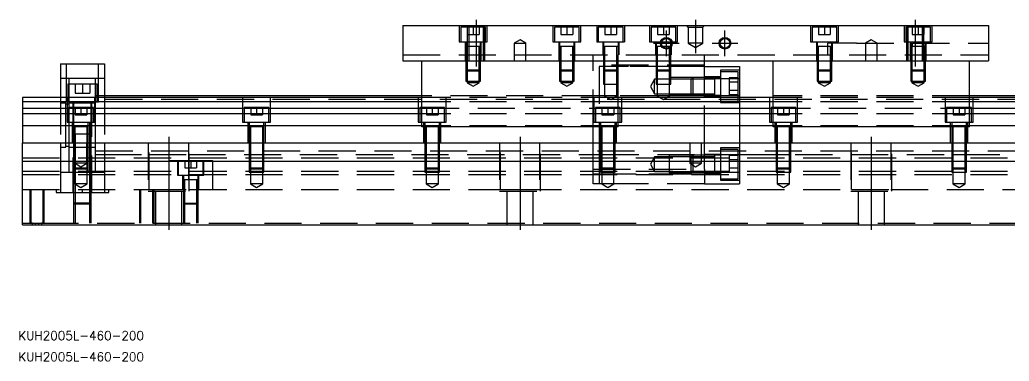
# Model space of a CAD drawing. Extents: x -20 to 692, y -272 to 102.
# Drawn here: x -0.9 to 337.1, y -271.5 to -154.9 of the extents above; entities that cross this region are included whole.
import ezdxf

# ---------------------------------------------------------------- set-up
doc = ezdxf.new("R2010")
doc.units = 0
doc.linetypes.add('CENTER', pattern=[50.8, 31.75, -6.35, 6.35, -6.35])
doc.linetypes.add('DASHED', pattern=[19.05, 12.7, -6.35])
doc.layers.get('0').update_dxf_attribs({"linetype": 'CONTINUOUS'})
doc.layers.add('CENTER', color=1, linetype='CENTER')
doc.styles.get("Standard").update_dxf_attribs({"font": 'txt.shx', "height": 3, "bigfont": 'bigfont.shx'})

# ---------------------------------------------------------------- blocks, each defined once
blk = doc.blocks.new('*U2')
at = {"color": 7, "linetype": 'CONTINUOUS'}
blk.add_text('KUH2005L-460-200', height=3, dxfattribs=at).set_placement((-1.4, -271.51))
blk = doc.blocks.new('*U3')
at = {"color": 7, "linetype": 'CONTINUOUS'}
blk.add_text('KUH2005L-460-200', height=3, dxfattribs=at).set_placement((-1.4, -264.28))

msp = doc.modelspace()

# ---------------------------------------------------------------- linework, layer by layer
at = {"color": 7, "linetype": 'CONTINUOUS'}
for p, q in [((130, -156.93), (130, -168.93)), ((130, -156.93), (330, -156.93)), ((330, -156.93), (330, -168.93)), ((218.770162, -164.03), (218.32967, -164.03)), ((221.500006, -164.03), (221.229838, -164.03)), ((130, -168.93), (330, -168.93)), ((136.5, -191.43), (136.5, -168.93)), ((203.5, -191.43), (203.5, -168.93)), ((233, -181.43), (233, -168.93)), ((256.5, -191.43), (256.5, -168.93)), ((323.5, -191.43), (323.5, -168.93)), ((13, -169.93), (28, -169.93)), ((13, -169.93), (13, -181.43)), ((28, -169.93), (28, -181.43)), ((233, -170.93), (245, -170.93)), ((245, -170.93), (245, -181.43)), ((0, -181.43), (0, -182.969608)), ((136.5, -181.43), (0, -181.43)), ((136.5, -180.93), (28, -180.93)), ((256.5, -181.43), (203.5, -181.43)), ((403, -180.93), (323.5, -180.93)), ((460, -181.43), (323.5, -181.43)), ((136.5, -182.969608), (0, -182.969608)), ((0, -182.969608), (0, -185.090392)), ((0, -185.090392), (136.5, -185.090392)), ((0, -185.090392), (0, -187.000532)), ((256.5, -182.969608), (203.5, -182.969608)), ((203.5, -185.090392), (256.5, -185.090392)), ((460, -182.969608), (323.5, -182.969608)), ((323.5, -185.090392), (460, -185.090392)), ((136.5, -187.000532), (0, -187.000532)), ((0, -187.000532), (0, -191.111934)), ((256.5, -187.000532), (203.5, -187.000532)), ((460, -187.000532), (323.5, -187.000532)), ((0, -191.111934), (0, -196.93)), ((136.5, -191.111934), (0, -191.111934)), ((203.5, -191.43), (136.5, -191.43)), ((256.5, -191.111934), (203.5, -191.111934)), ((323.5, -191.43), (256.5, -191.43)), ((460, -191.111934), (323.5, -191.111934)), ((17.9, -193.93), (17.499994, -193.93)), ((22.5, -193.93), (22.1, -193.93)), ((23.500006, -193.93), (22.5, -193.93)), ((0, -196.93), (460, -196.93)), ((0, -203.23), (0, -196.93)), ((244.5, -199.68), (245, -199.68)), ((0, -203.23), (460, -203.23)), ((0, -206.63), (0, -203.23)), ((236.5, -204.019994), (236.5, -203.23)), ((0, -224.93), (0, -206.63)), ((236.5, -207.180006), (236.5, -206.63)), ((0, -224.93), (460, -224.93))]:
    msp.add_line(p, q, dxfattribs=at)
at = {"color": 3, "linetype": 'DASHED'}
for p, q in [((149.25, -156.93), (149.25, -162.43)), ((158.25, -157.43), (149.75, -157.43)), ((149.75, -157.43), (149.75, -162.43)), ((152, -157.43), (152, -159.93)), ((152.000006, -156.93), (152.000006, -168.93)), ((152.5, -156.93), (152.5, -168.93)), ((154, -157.43), (154, -159.93)), ((156, -157.43), (156, -159.93)), ((157.5, -168.93), (157.5, -156.93)), ((157.999994, -168.93), (157.999994, -156.93)), ((158.25, -162.43), (158.25, -157.43)), ((158.75, -162.43), (158.75, -156.93)), ((181.25, -156.93), (181.25, -162.43)), ((190.25, -157.43), (181.75, -157.43)), ((181.75, -157.43), (181.75, -162.43)), ((184, -157.43), (184, -159.93)), ((186, -157.43), (186, -159.93)), ((188, -157.43), (188, -159.93)), ((190.25, -162.43), (190.25, -157.43)), ((190.75, -162.43), (190.75, -156.93)), ((196.25, -156.93), (196.25, -162.43)), ((205.25, -157.43), (196.75, -157.43)), ((196.75, -157.43), (196.75, -162.43)), ((199, -157.43), (199, -159.93)), ((201, -157.43), (201, -159.93)), ((203, -157.43), (203, -159.93)), ((205.25, -162.43), (205.25, -157.43)), ((205.75, -156.93), (205.75, -162.43)), ((214.25, -156.93), (214.25, -162.43)), ((223.25, -157.43), (214.75, -157.43)), ((214.75, -157.43), (214.75, -162.43)), ((217, -157.43), (217, -159.93)), ((219, -157.43), (219, -159.93)), ((221, -157.43), (221, -159.93)), ((223.25, -162.43), (223.25, -157.43)), ((223.75, -162.43), (223.75, -156.93)), ((227.5, -157.43), (227, -156.93)), ((227.5, -157.43), (227.5, -162.93)), ((227.5, -157.43), (232.5, -157.43)), ((232.5, -157.43), (233, -156.93)), ((232.5, -162.93), (232.5, -157.43)), ((269.25, -156.93), (269.25, -162.43)), ((278.25, -157.43), (269.75, -157.43)), ((269.75, -157.43), (269.75, -162.43)), ((272, -157.43), (272, -159.93)), ((274, -157.43), (274, -159.93)), ((276, -157.43), (276, -159.93)), ((278.25, -162.43), (278.25, -157.43)), ((278.75, -162.43), (278.75, -156.93)), ((301.25, -156.93), (301.25, -162.43)), ((310.25, -157.43), (301.75, -157.43)), ((301.75, -157.43), (301.75, -162.43)), ((302.000006, -156.93), (302.000006, -168.93)), ((302.5, -156.93), (302.5, -168.93)), ((304, -157.43), (304, -159.93)), ((306, -157.43), (306, -159.93)), ((307.5, -168.93), (307.5, -156.93)), ((307.999994, -168.93), (307.999994, -156.93)), ((308, -157.43), (308, -159.93)), ((310.25, -162.43), (310.25, -157.43)), ((310.75, -162.43), (310.75, -156.93)), ((152, -159.93), (154, -159.93)), ((154, -159.93), (156, -159.93)), ((170, -161.7753), (168, -162.93)), ((172, -162.93), (170, -161.7753)), ((184, -159.93), (186, -159.93)), ((186, -159.93), (188, -159.93)), ((199, -159.93), (201, -159.93)), ((201, -159.93), (203, -159.93)), ((217, -159.93), (219, -159.93)), ((219, -159.93), (221, -159.93)), ((272, -159.93), (274, -159.93)), ((274, -159.93), (276, -159.93)), ((290, -161.7753), (288, -162.93)), ((292, -162.93), (290, -161.7753)), ((304, -159.93), (306, -159.93)), ((306, -159.93), (308, -159.93)), ((149.25, -162.43), (158.75, -162.43)), ((151.25, -162.43), (151.25, -168.93)), ((151.5, -162.43), (151.5, -164.03)), ((151.5, -164.025), (151.5, -164.03)), ((151.5, -164.03), (151.757448, -164.03)), ((151.757468, -164.03), (151.5, -164.03)), ((151.5, -164.03), (151.5, -164.035)), ((151.5, -164.03), (151.5, -168.92998)), ((156.242552, -164.03), (151.757468, -164.03)), ((151.9, -164.03), (151.9, -168.92998)), ((156.1, -168.92998), (156.1, -164.03)), ((156.5, -164.03), (156.242552, -164.03)), ((156.242602, -164.03), (156.5, -164.03)), ((156.5, -164.03), (156.5, -162.43)), ((156.5, -164.03), (156.5, -164.025)), ((156.5, -164.035), (156.5, -164.03)), ((156.5, -168.92998), (156.5, -164.03)), ((156.75, -168.93), (156.75, -162.43)), ((168, -162.93), (170, -162.93)), ((168, -162.93), (168, -168.93)), ((170, -162.93), (172, -162.93)), ((172, -168.93), (172, -162.93)), ((181.25, -162.43), (190.75, -162.43)), ((183.25, -162.43), (183.25, -168.93)), ((183.5, -162.43), (183.5, -164.03)), ((183.5, -164.025), (183.5, -164.03)), ((183.5, -164.03), (183.757448, -164.03)), ((183.757468, -164.03), (183.5, -164.03)), ((183.5, -164.03), (183.5, -164.035)), ((183.5, -164.03), (183.5, -168.92998)), ((188.242552, -164.03), (183.757468, -164.03)), ((183.9, -164.03), (183.9, -168.92998)), ((188.1, -168.92998), (188.1, -164.03)), ((188.5, -164.03), (188.242552, -164.03)), ((188.242602, -164.03), (188.5, -164.03)), ((188.5, -164.03), (188.5, -162.43)), ((188.5, -164.03), (188.5, -164.025)), ((188.5, -164.035), (188.5, -164.03)), ((188.5, -168.92998), (188.5, -164.03)), ((188.75, -168.93), (188.75, -162.43)), ((196.25, -162.43), (205.75, -162.43)), ((198.25, -162.43), (198.25, -166.93)), ((198.5, -162.43), (198.5, -164.03)), ((198.5, -164.025), (198.5, -164.03)), ((198.5, -164.03), (198.757448, -164.03)), ((198.757468, -164.03), (198.5, -164.03)), ((198.5, -164.03), (198.5, -166.92998)), ((198.5, -164.03), (198.5, -164.035)), ((203.5, -164.03), (198.757468, -164.03)), ((198.9, -164.03), (198.9, -166.92998)), ((202.5, -164.025), (202.5, -164.03)), ((202.5, -164.03), (202.5, -164.035)), ((203.1, -172.43), (203.1, -164.03)), ((203.5, -162.43), (203.5, -166.93)), ((203.75, -162.43), (203.75, -166.93)), ((214.25, -162.43), (223.75, -162.43)), ((216.25, -162.43), (216.25, -166.93)), ((216.5, -162.43), (216.5, -164.03)), ((216.5, -164.025), (216.5, -164.03)), ((216.5, -164.03), (216.757448, -164.03)), ((216.757468, -164.03), (216.5, -164.03)), ((216.5, -164.03), (216.5, -164.035)), ((216.5, -164.03), (216.5, -166.92998)), ((218.329928, -164.03), (216.757468, -164.03)), ((216.9, -164.03), (216.9, -166.92998)), ((218.770318, -164.03), (218.329928, -164.03)), ((221.230084, -164.03), (218.770318, -164.03)), ((221.1, -164.159838), (221.1, -164.03)), ((221.1, -164.60033), (221.1, -164.159838)), ((221.1, -166.92998), (221.1, -164.60033)), ((221.5, -164.03), (221.230084, -164.03)), ((221.242602, -164.03), (221.5, -164.03)), ((221.5, -163.617386), (221.5, -162.43)), ((221.5, -164.03), (221.5, -163.617386)), ((221.5, -164.03), (221.5, -164.025)), ((221.5, -164.035), (221.5, -164.03)), ((221.5, -164.252876), (221.5, -164.03)), ((221.5, -166.92998), (221.5, -164.252876)), ((221.75, -166.93), (221.75, -162.43)), ((232.5, -162.93), (227.5, -162.93)), ((227.5, -162.93), (230, -164.373376)), ((230, -164.373376), (232.5, -162.93)), ((269.25, -162.43), (278.75, -162.43)), ((271.25, -162.43), (271.25, -168.93)), ((271.5, -162.43), (271.5, -164.03)), ((271.5, -164.025), (271.5, -164.03)), ((271.757468, -164.03), (271.5, -164.03)), ((271.5, -164.03), (271.5, -164.035)), ((271.5, -164.03), (271.5, -168.92998)), ((276.242552, -164.03), (271.757468, -164.03)), ((271.9, -164.03), (271.9, -168.92998)), ((275, -162.93), (275, -166.93)), ((285, -162.93), (275, -162.93)), ((276.1, -168.92998), (276.1, -164.03)), ((276.5, -164.03), (276.242552, -164.03)), ((276.5, -164.03), (276.5, -162.43)), ((276.5, -164.03), (276.5, -164.025)), ((276.5, -164.035), (276.5, -164.03)), ((276.5, -168.92998), (276.5, -164.03)), ((276.75, -168.93), (276.75, -162.43)), ((285, -162.93), (330, -162.93)), ((288, -162.93), (290, -162.93)), ((288, -162.93), (288, -168.93)), ((290, -162.93), (292, -162.93)), ((292, -168.93), (292, -162.93)), ((301.25, -162.43), (310.75, -162.43)), ((303.25, -162.43), (303.25, -168.93)), ((303.5, -162.43), (303.5, -164.03)), ((303.5, -164.025), (303.5, -164.03)), ((303.757468, -164.03), (303.5, -164.03)), ((303.5, -164.03), (303.5, -168.92998)), ((303.5, -164.03), (303.5, -164.035)), ((308.242552, -164.03), (303.757468, -164.03)), ((303.9, -164.03), (303.9, -168.92998)), ((304, -166.93), (304, -162.93)), ((304, -162.93), (304, -164.03)), ((308.1, -168.92998), (308.1, -164.03)), ((308.5, -164.03), (308.242552, -164.03)), ((308.5, -164.03), (308.5, -162.43)), ((308.5, -164.03), (308.5, -164.025)), ((308.5, -168.92998), (308.5, -164.03)), ((308.5, -164.035), (308.5, -164.03)), ((308.75, -168.93), (308.75, -162.43)), ((130, -166.93), (330, -166.93)), ((151.5, -168.93), (151.5, -172.03)), ((151.500006, -168.93), (151.500006, -172.030006)), ((151.9, -168.93), (151.9, -172.43)), ((156.1, -172.43), (156.1, -168.93)), ((156.499994, -172.030006), (156.499994, -168.93)), ((156.5, -172.03), (156.5, -168.93)), ((183.5, -168.93), (183.5, -172.03)), ((183.500006, -168.93), (183.500006, -172.030006)), ((183.9, -168.93), (183.9, -172.43)), ((188.1, -172.43), (188.1, -168.93)), ((188.499994, -172.030006), (188.499994, -168.93)), ((188.5, -172.03), (188.5, -168.93)), ((195, -168.93), (195, -166.93)), ((195, -191.43), (195, -168.93)), ((198.5, -166.93), (198.5, -168.93)), ((198.5, -168.93), (198.5, -172.03)), ((198.500006, -166.93), (198.500006, -168.93)), ((198.500006, -168.93), (198.500006, -172.030006)), ((198.9, -166.93), (198.9, -168.93)), ((198.9, -168.93), (198.9, -172.43)), ((203.499994, -168.93), (203.499994, -166.93)), ((203.499994, -172.030006), (203.499994, -168.93)), ((203.5, -168.93), (203.5, -166.93)), ((203.5, -172.03), (203.5, -168.93)), ((216.5, -166.93), (216.5, -168.93)), ((216.5, -168.93), (216.5, -172.03)), ((216.500006, -166.93), (216.500006, -168.93)), ((216.500006, -168.93), (216.500006, -172.030006)), ((216.9, -166.93), (221.1, -166.93)), ((216.9, -166.93), (216.9, -168.93)), ((216.9, -168.93), (216.9, -172.43)), ((221.1, -168.93), (221.1, -166.93)), ((221.1, -172.43), (221.1, -168.93)), ((221.499994, -168.93), (221.499994, -166.93)), ((221.499994, -172.030006), (221.499994, -168.93)), ((221.5, -168.93), (221.5, -166.93)), ((221.5, -172.03), (221.5, -168.93)), ((233, -168.93), (233, -166.93)), ((271.5, -168.93), (271.5, -172.03)), ((271.500006, -168.93), (271.500006, -172.030006)), ((271.9, -168.93), (271.9, -172.43)), ((276.1, -172.43), (276.1, -168.93)), ((276.499994, -172.030006), (276.499994, -168.93)), ((276.5, -172.03), (276.5, -168.93)), ((303.5, -168.93), (303.5, -172.03)), ((303.500006, -168.93), (303.500006, -172.030006)), ((303.9, -168.93), (303.9, -172.43)), ((308.1, -172.43), (308.1, -168.93)), ((308.499994, -172.030006), (308.499994, -168.93)), ((308.5, -172.03), (308.5, -168.93)), ((15, -169.93), (15, -182.93)), ((26, -182.93), (26, -169.93)), ((151.5, -172.03), (156.5, -172.03)), ((151.5, -172.03), (151.9, -172.43)), ((151.500006, -172.03002), (151.500006, -175.93)), ((156.1, -172.43), (156.5, -172.03)), ((156.499994, -175.93), (156.499994, -172.03002)), ((183.5, -172.03), (188.5, -172.03)), ((183.5, -172.03), (183.9, -172.43)), ((183.500006, -172.03002), (183.500006, -175.93)), ((188.1, -172.43), (188.5, -172.03)), ((188.499994, -175.93), (188.499994, -172.03002)), ((233, -170.43), (195, -170.43)), ((197, -170.93), (197, -196.93)), ((198.5, -170.93), (197, -170.93)), ((198.9, -170.93), (198.5, -170.93)), ((198.5, -172.03), (203.499994, -172.03)), ((198.5, -172.03), (198.9, -172.43)), ((198.500006, -172.03002), (198.500006, -176.93)), ((202.5, -170.93), (198.9, -170.93)), ((202.9, -170.93), (202.5, -170.93)), ((203.1, -170.93), (202.9, -170.93)), ((203.5, -170.93), (203.1, -170.93)), ((203.1, -172.43), (203.5, -172.03)), ((203.499994, -172.43), (203.499994, -172.03002)), ((207.1, -170.93), (203.5, -170.93)), ((216.5, -170.93), (207.5, -170.93)), ((216.9, -170.93), (216.5, -170.93)), ((216.5, -172.03), (221.5, -172.03)), ((216.5, -172.03), (216.9, -172.43)), ((216.500006, -172.03002), (216.500006, -176.93)), ((221.1, -170.93), (216.9, -170.93)), ((221.5, -170.93), (221.1, -170.93)), ((221.1, -172.43), (221.5, -172.03)), ((221.499994, -176.93), (221.499994, -172.03002)), ((222.5, -170.93), (221.5, -170.93)), ((233, -170.93), (222.5, -170.93)), ((238.5, -172.18), (238.5, -183.18)), ((245, -172.18), (238.5, -172.18)), ((271.5, -172.03), (276.5, -172.03)), ((271.5, -172.03), (271.9, -172.43)), ((271.500006, -172.03002), (271.500006, -175.93)), ((276.1, -172.43), (276.5, -172.03)), ((276.499994, -175.93), (276.499994, -172.03002)), ((303.5, -172.03), (308.5, -172.03)), ((303.5, -172.03), (303.9, -172.43)), ((303.500006, -172.03002), (303.500006, -175.93)), ((308.1, -172.43), (308.5, -172.03)), ((308.499994, -175.93), (308.499994, -172.03002)), ((16, -174.93), (13, -174.93)), ((16, -176.93), (16, -174.93)), ((25, -174.93), (16, -174.93)), ((25, -176.93), (25, -174.93)), ((28, -174.93), (25, -174.93)), ((156.1, -172.43), (151.9, -172.43)), ((151.9, -172.43002), (151.9, -175.93)), ((156.1, -175.93), (156.1, -172.43002)), ((188.1, -172.43), (183.9, -172.43)), ((183.9, -172.43002), (183.9, -175.93)), ((188.1, -175.93), (188.1, -172.43002)), ((202.500006, -172.43), (198.9, -172.43)), ((198.9, -172.43002), (198.9, -176.93)), ((203.1, -172.43), (202.500006, -172.43)), ((203.1, -176.93), (203.1, -172.43002)), ((203.499994, -175.93), (203.499994, -172.43)), ((216, -175.18), (214.556624, -177.68)), ((216, -180.18), (216, -175.18)), ((221, -175.18), (216, -175.18)), ((221.1, -172.43), (216.9, -172.43)), ((216.9, -172.43002), (216.9, -176.93)), ((221, -174.680006), (221, -176.798124)), ((221.499994, -174.680006), (221, -174.680006)), ((228.49998, -175.18), (221, -175.18)), ((221.1, -176.93), (221.1, -172.43002)), ((222.5, -174.680006), (221.499994, -174.680006)), ((228.99998, -174.680006), (222.5, -174.680006)), ((229, -174.68), (228.5, -175.18)), ((228.5, -180.18), (228.5, -175.18)), ((233, -175.18), (228.5, -175.18)), ((233, -174.680006), (228.999994, -174.680006)), ((229, -174.68), (229, -180.68)), ((233, -174.68), (229, -174.68)), ((238.5, -174.38), (233, -174.38)), ((233, -174.93), (237.5, -174.93)), ((236.5, -174.68), (233.00002, -174.68)), ((236.5, -175.18), (233.00002, -175.18)), ((236.5, -174.68), (236.495, -174.68)), ((236.5, -175.029602), (236.5, -174.68)), ((236.505, -174.68), (236.5, -174.68)), ((237.5, -174.68), (236.5, -174.68)), ((236.5, -177.51997), (236.5, -175.029602)), ((238.5, -174.68), (237.5, -174.68)), ((237.5, -174.93), (245, -174.93)), ((244.5, -172.68), (238.5, -172.68)), ((241.5, -174.793248), (241.5, -176.236624)), ((244.5, -174.793248), (241.5, -174.793248)), ((244.5, -182.68), (244.5, -172.68)), ((276.1, -172.43), (271.9, -172.43)), ((271.9, -172.43002), (271.9, -175.93)), ((276.1, -175.93), (276.1, -172.43002)), ((308.1, -172.43), (303.9, -172.43)), ((303.9, -172.43002), (303.9, -175.93)), ((308.1, -175.93), (308.1, -172.43002)), ((25.5, -176.93), (15.5, -176.93)), ((15.5, -176.93), (15.5, -181.43)), ((16, -181.43), (16, -176.93)), ((18, -176.93), (18, -179.93)), ((20.5, -176.93), (20.5, -179.93)), ((23, -176.93), (23, -179.93)), ((25, -181.43), (25, -176.93)), ((25.5, -181.43), (25.5, -176.93)), ((151.500006, -175.93), (156.499994, -175.93)), ((151.9, -175.93), (151.9, -176.43)), ((156.1, -176.43), (151.9, -176.43)), ((151.9, -176.43), (154, -177.642436)), ((154, -177.642436), (156.1, -176.43)), ((156.1, -176.43), (156.1, -175.93)), ((183.500006, -175.93), (188.499994, -175.93)), ((183.9, -175.93), (183.9, -176.43)), ((188.1, -176.43), (183.9, -176.43)), ((183.9, -176.43), (186, -177.642436)), ((186, -177.642436), (188.1, -176.43)), ((188.1, -176.43), (188.1, -175.93)), ((198.500006, -176.93), (203.499994, -176.93)), ((198.9, -176.93), (198.9, -180.93)), ((203.1, -180.93), (203.1, -176.93)), ((203.499994, -176.93), (203.499994, -175.93)), ((214.556624, -177.68), (216, -180.18)), ((216.500006, -176.93), (221.499994, -176.93)), ((216.9, -176.93), (216.9, -180.93)), ((221, -176.798124), (221, -176.933818)), ((221, -176.933818), (221, -180.679994)), ((221.1, -180.93), (221.1, -176.93)), ((236.5, -177.88006), (236.5, -177.51997)), ((236.5, -180.33035), (236.5, -177.88006)), ((244.5, -176.236624), (241.5, -176.236624)), ((241.5, -176.236624), (241.5, -179.123376)), ((241.5, -179.123376), (241.5, -180.566752)), ((244.5, -179.123376), (241.5, -179.123376)), ((271.500006, -175.93), (276.499994, -175.93)), ((271.9, -175.93), (271.9, -176.43)), ((276.1, -176.43), (271.9, -176.43)), ((271.9, -176.43), (274, -177.642436)), ((274, -177.642436), (276.1, -176.43)), ((276.1, -176.43), (276.1, -175.93)), ((303.500006, -175.93), (308.499994, -175.93)), ((303.9, -175.93), (303.9, -176.43)), ((308.1, -176.43), (303.9, -176.43)), ((303.9, -176.43), (306, -177.642436)), ((306, -177.642436), (308.1, -176.43)), ((308.1, -176.43), (308.1, -175.93)), ((13, -181.43), (13, -196.93)), ((15.25, -181.43), (15.25, -189.93)), ((15.5, -181.43), (15.5, -182.93)), ((16, -182.969608), (16, -181.43)), ((18, -179.93), (20.5, -179.93)), ((20.5, -179.93), (23, -179.93)), ((24.75, -189.93), (24.75, -181.43)), ((25.5, -180.93), (25, -180.93)), ((25, -182.969608), (25, -181.43)), ((403, -182.18), (25, -182.18)), ((28, -180.93), (25.5, -180.93)), ((25.5, -182.93), (25.5, -181.43)), ((28, -181.43), (28, -196.93)), ((75.25, -181.43), (75.25, -189.93)), ((84.75, -189.93), (84.75, -181.43)), ((135.25, -181.43), (135.25, -189.93)), ((197, -180.93), (136.5, -180.93)), ((203.5, -181.43), (136.5, -181.43)), ((144.75, -189.93), (144.75, -181.43)), ((195.25, -181.43), (195.25, -189.93)), ((198.9, -180.93), (197, -180.93)), ((203.1, -180.93), (198.9, -180.93)), ((198.9, -180.93), (201, -182.142436)), ((201, -182.142436), (203.1, -180.93)), ((216.9, -180.93), (203.1, -180.93)), ((204.75, -189.93), (204.75, -181.43)), ((216, -180.18), (221, -180.18)), ((221.1, -180.93), (216.9, -180.93)), ((216.9, -180.93), (219, -182.142436)), ((219, -182.142436), (221.1, -180.93)), ((221, -180.18), (228.49998, -180.18)), ((221, -180.679994), (228.99998, -180.679994)), ((233, -180.93), (221.1, -180.93)), ((228.5, -180.18), (233, -180.18)), ((228.5, -180.18), (229, -180.68)), ((229, -180.679994), (233, -180.679994)), ((229, -180.68), (233, -180.68)), ((237.5, -180.93), (233, -180.93)), ((233, -180.98), (238.5, -180.98)), ((233, -196.93), (233, -181.43)), ((233.00002, -180.18), (236.5, -180.18)), ((233.00002, -180.68), (236.5, -180.68)), ((236.495, -180.68), (236.5, -180.68)), ((236.5, -180.68), (236.5, -180.33035)), ((236.5, -180.68), (236.505, -180.68)), ((236.5, -180.68), (237.5, -180.68)), ((237.5, -180.68), (238.5, -180.68)), ((238.5, -180.93), (237.5, -180.93)), ((245, -180.93), (238.5, -180.93)), ((244.5, -180.566752), (241.5, -180.566752)), ((245, -181.43), (245, -191.43)), ((255.25, -181.43), (255.25, -189.93)), ((323.5, -180.93), (256.5, -180.93)), ((323.5, -181.43), (256.5, -181.43)), ((264.75, -189.93), (264.75, -181.43)), ((315.25, -181.43), (315.25, -189.93)), ((324.75, -189.93), (324.75, -181.43)), ((14.85, -183.43), (13, -183.43)), ((14.85, -190.93), (14.85, -183.43)), ((16, -183.78), (14.85, -183.78)), ((15, -182.93), (26, -182.93)), ((24.25, -184.93), (15.75, -184.93)), ((15.75, -184.93), (15.75, -189.93)), ((16, -184.93), (16, -182.969608)), ((17.5, -183.43), (16, -183.43)), ((16, -189.93), (16, -184.93)), ((17.25, -182.93), (17.25, -213.93)), ((17.5, -182.93), (17.5, -184.93)), ((23.5, -183.43), (17.5, -183.43)), ((17.5, -184.93), (17.5, -189.93)), ((18, -184.93), (18, -187.43)), ((20, -184.93), (20, -187.43)), ((22, -184.93), (22, -187.43)), ((23.5, -184.93), (23.5, -182.93)), ((25, -183.43), (23.5, -183.43)), ((23.5, -189.93), (23.5, -184.93)), ((23.75, -213.93), (23.75, -182.93)), ((24.25, -189.93), (24.25, -184.93)), ((25, -190.93), (25, -182.969608)), ((84.25, -184.93), (75.75, -184.93)), ((75.75, -184.93), (75.75, -189.93)), ((78, -184.93), (78, -187.43)), ((80, -184.93), (80, -187.43)), ((82, -184.93), (82, -187.43)), ((84.25, -189.93), (84.25, -184.93)), ((144.25, -184.93), (135.75, -184.93)), ((135.75, -184.93), (135.75, -189.93)), ((203.5, -182.969608), (136.5, -182.969608)), ((136.5, -185.090392), (203.5, -185.090392)), ((138, -184.93), (138, -187.43)), ((140, -184.93), (140, -187.43)), ((142, -184.93), (142, -187.43)), ((144.25, -189.93), (144.25, -184.93)), ((204.25, -184.93), (195.75, -184.93)), ((195.75, -184.93), (195.75, -189.93)), ((198, -184.93), (198, -187.43)), ((200, -184.93), (200, -187.43)), ((202, -184.93), (202, -187.43)), ((204.25, -189.93), (204.25, -184.93)), ((238.5, -182.68), (244.5, -182.68)), ((238.5, -183.18), (245, -183.18)), ((264.25, -184.93), (255.75, -184.93)), ((255.75, -184.93), (255.75, -189.93)), ((323.5, -182.969608), (256.5, -182.969608)), ((256.5, -185.090392), (323.5, -185.090392)), ((258, -184.93), (258, -187.43)), ((260, -184.93), (260, -187.43)), ((262, -184.93), (262, -187.43)), ((264.25, -189.93), (264.25, -184.93)), ((324.25, -184.93), (315.75, -184.93)), ((315.75, -184.93), (315.75, -189.93)), ((318, -184.93), (318, -187.43)), ((320, -184.93), (320, -187.43)), ((322, -184.93), (322, -187.43)), ((324.25, -189.93), (324.25, -184.93)), ((18, -187.43), (20, -187.43)), ((20, -187.43), (22, -187.43)), ((78, -187.43), (80, -187.43)), ((80, -187.43), (82, -187.43)), ((203.5, -187.000532), (136.5, -187.000532)), ((138, -187.43), (140, -187.43)), ((140, -187.43), (142, -187.43)), ((198, -187.43), (200, -187.43)), ((200, -187.43), (202, -187.43)), ((323.5, -187.000532), (256.5, -187.000532)), ((258, -187.43), (260, -187.43)), ((260, -187.43), (262, -187.43)), ((318, -187.43), (320, -187.43)), ((320, -187.43), (322, -187.43)), ((14.85, -196.93), (14.85, -190.93)), ((15.25, -189.93), (24.75, -189.93)), ((16, -190.93), (16, -189.93)), ((16, -196.93), (16, -190.93)), ((17, -189.93), (17, -196.93)), ((17.5, -189.93), (17.5, -191.53)), ((17.5, -191.525), (17.5, -191.53)), ((17.757468, -191.53), (17.5, -191.53)), ((17.5, -191.53), (17.5, -191.535)), ((17.5, -191.53), (17.5, -196.92998)), ((22.242552, -191.53), (17.757468, -191.53)), ((17.9, -191.53), (17.9, -196.92998)), ((22.1, -196.92998), (22.1, -191.53)), ((22.5, -191.53), (22.242552, -191.53)), ((22.5, -191.53), (22.5, -189.93)), ((22.5, -191.53), (22.5, -191.525)), ((22.5, -191.535), (22.5, -191.53)), ((22.5, -196.92998), (22.5, -191.53)), ((23, -196.93), (23, -189.93)), ((23.5, -193.93), (23.5, -189.93)), ((25, -196.93), (25, -190.93)), ((75.25, -189.93), (84.75, -189.93)), ((77, -189.93), (77, -196.93)), ((77.5, -189.93), (77.5, -191.53)), ((77.5, -191.525), (77.5, -191.53)), ((77.757468, -191.53), (77.5, -191.53)), ((77.5, -191.53), (77.5, -191.535)), ((77.5, -191.53), (77.5, -196.92998)), ((82.242552, -191.53), (77.757468, -191.53)), ((77.9, -191.53), (77.9, -196.92998)), ((82.1, -196.92998), (82.1, -191.53)), ((82.5, -191.53), (82.242552, -191.53)), ((82.5, -191.53), (82.5, -189.93)), ((82.5, -191.53), (82.5, -191.525)), ((82.5, -191.535), (82.5, -191.53)), ((82.5, -196.92998), (82.5, -191.53)), ((83, -196.93), (83, -189.93)), ((135.25, -189.93), (144.75, -189.93)), ((203.5, -191.111934), (136.5, -191.111934)), ((137, -189.93), (137, -196.93)), ((137.5, -189.93), (137.5, -191.53)), ((137.5, -191.525), (137.5, -191.53)), ((137.757468, -191.53), (137.5, -191.53)), ((137.5, -191.53), (137.5, -191.535)), ((137.5, -191.53), (137.5, -196.92998)), ((142.242552, -191.53), (137.757468, -191.53)), ((137.9, -191.53), (137.9, -196.92998)), ((142.1, -196.92998), (142.1, -191.53)), ((142.5, -191.53), (142.242552, -191.53)), ((142.5, -191.53), (142.5, -189.93)), ((142.5, -191.53), (142.5, -191.525)), ((142.5, -191.535), (142.5, -191.53)), ((142.5, -196.92998), (142.5, -191.53)), ((143, -196.93), (143, -189.93)), ((195, -196.93), (195, -191.43)), ((195.25, -189.93), (204.75, -189.93)), ((197, -189.93), (197, -196.93)), ((197.5, -189.93), (197.5, -191.53)), ((197.5, -191.525), (197.5, -191.53)), ((197.757468, -191.53), (197.5, -191.53)), ((197.5, -191.53), (197.5, -191.535)), ((197.5, -191.53), (197.5, -196.92998)), ((202.242552, -191.53), (197.757468, -191.53)), ((197.9, -191.53), (197.9, -196.92998)), ((202.1, -196.92998), (202.1, -191.53)), ((202.5, -191.53), (202.242552, -191.53)), ((202.5, -191.53), (202.5, -189.93)), ((202.5, -191.53), (202.5, -191.525)), ((202.5, -191.535), (202.5, -191.53)), ((202.5, -196.92998), (202.5, -191.53)), ((203, -196.93), (203, -189.93)), ((245, -191.43), (245, -196.93)), ((255.25, -189.93), (264.75, -189.93)), ((323.5, -191.111934), (256.5, -191.111934)), ((257, -189.93), (257, -196.93)), ((257.5, -189.93), (257.5, -191.53)), ((257.5, -191.525), (257.5, -191.53)), ((257.757468, -191.53), (257.5, -191.53)), ((257.5, -191.53), (257.5, -191.535)), ((257.5, -191.53), (257.5, -196.92998)), ((262.242552, -191.53), (257.757468, -191.53)), ((257.9, -191.53), (257.9, -196.92998)), ((262.1, -196.92998), (262.1, -191.53)), ((262.5, -191.53), (262.242552, -191.53)), ((262.5, -191.53), (262.5, -189.93)), ((262.5, -191.53), (262.5, -191.525)), ((262.5, -191.535), (262.5, -191.53)), ((262.5, -196.92998), (262.5, -191.53)), ((263, -196.93), (263, -189.93)), ((315.25, -189.93), (324.75, -189.93)), ((317, -189.93), (317, -196.93)), ((317.5, -189.93), (317.5, -191.53)), ((317.5, -191.525), (317.5, -191.53)), ((317.757468, -191.53), (317.5, -191.53)), ((317.5, -191.53), (317.5, -191.535)), ((317.5, -191.53), (317.5, -196.92998)), ((322.242552, -191.53), (317.757468, -191.53)), ((317.9, -191.53), (317.9, -196.92998)), ((322.1, -196.92998), (322.1, -191.53)), ((322.5, -191.53), (322.242552, -191.53)), ((322.5, -191.53), (322.5, -189.93)), ((322.5, -191.53), (322.5, -191.525)), ((322.5, -191.535), (322.5, -191.53)), ((322.5, -196.92998), (322.5, -191.53)), ((323, -196.93), (323, -189.93)), ((17.5, -193.93), (17.84965, -193.93)), ((17.849602, -193.93), (17.5, -193.93)), ((17.899998, -193.93), (17.849602, -193.93)), ((22.10048, -193.93), (17.899998, -193.93)), ((18, -193.93), (18, -196.92998)), ((22.500272, -193.93), (22.10048, -193.93)), ((23.15035, -193.93), (22.500272, -193.93)), ((23.150204, -193.93), (23.5, -193.93)), ((23.5, -193.93), (23.15035, -193.93)), ((23.5, -193.93), (23.5, -193.925)), ((23.5, -196.93), (23.5, -193.93)), ((23.5, -193.935), (23.5, -193.93)), ((13, -196.93), (13, -203.23)), ((13, -198.43), (14.85, -198.43)), ((14.85, -198.43), (14.85, -196.93)), ((14.85, -198.08), (16, -198.08)), ((16, -203.23), (16, -196.93)), ((16, -198.43), (17.5, -198.43)), ((17.5, -196.93), (17.5, -203.23)), ((17.5, -198.43), (17.9, -198.43)), ((17.500006, -196.93), (17.500006, -203.23)), ((17.9, -196.93), (17.9, -203.23)), ((17.9, -198.43), (18, -198.43)), ((18, -196.93), (18, -203.93)), ((18, -196.93), (18, -203.93)), ((18, -198.43), (22.1, -198.43)), ((22, -203.93), (22, -196.93)), ((22, -203.93), (22, -196.93)), ((22.1, -203.23), (22.1, -196.93)), ((22.1, -198.43), (22.5, -198.43)), ((22.499994, -203.23), (22.499994, -196.93)), ((22.5, -203.23), (22.5, -196.93)), ((22.5, -198.43), (23, -198.43)), ((23, -203.23), (23, -196.93002)), ((23, -198.43), (23.5, -198.43)), ((23.5, -203.23), (23.5, -196.93)), ((23.5, -198.43), (25, -198.43)), ((25, -203.23), (25, -196.93)), ((28, -196.93), (28, -203.23)), ((43, -196.93), (43, -213.43)), ((43.291796, -212.93), (43.291796, -196.93)), ((56.708204, -196.93), (56.708204, -212.93)), ((57, -213.43), (57, -196.93)), ((77.5, -196.93), (77.5, -203.23)), ((77.500006, -196.93), (77.500006, -203.23)), ((77.9, -196.93), (77.9, -203.23)), ((82.1, -203.23), (82.1, -196.93)), ((82.499994, -203.23), (82.499994, -196.93)), ((82.5, -203.23), (82.5, -196.93)), ((137.5, -196.93), (137.5, -203.23)), ((137.500006, -196.93), (137.500006, -203.23)), ((137.9, -196.93), (137.9, -203.23)), ((142.1, -203.23), (142.1, -196.93)), ((142.499994, -203.23), (142.499994, -196.93)), ((142.5, -203.23), (142.5, -196.93)), ((163, -196.93), (163, -213.43)), ((163.291796, -212.93), (163.291796, -196.93)), ((176.708204, -196.93), (176.708204, -212.93)), ((177, -213.43), (177, -196.93)), ((195, -203.23), (195, -196.93)), ((197, -196.93), (197, -203.23)), ((197.5, -196.93), (197.5, -203.23)), ((197.500006, -196.93), (197.500006, -203.23)), ((197.9, -196.93), (197.9, -203.23)), ((202.1, -203.23), (202.1, -196.93)), ((202.499994, -203.23), (202.499994, -196.93)), ((202.5, -203.23), (202.5, -196.93)), ((228, -196.93), (228, -203.93)), ((232, -203.93), (232, -196.93)), ((233, -203.23), (233, -196.93)), ((238.5, -198.68), (238.5, -209.68)), ((245, -198.68), (238.5, -198.68)), ((244.5, -199.18), (238.5, -199.18)), ((244.5, -203.23), (244.5, -199.18)), ((245, -196.93), (245, -203.23)), ((257.5, -196.93), (257.5, -203.23)), ((257.500006, -196.93), (257.500006, -203.23)), ((257.9, -196.93), (257.9, -203.23)), ((262.1, -203.23), (262.1, -196.93)), ((262.499994, -203.23), (262.499994, -196.93)), ((262.5, -203.23), (262.5, -196.93)), ((283, -196.93), (283, -213.43)), ((283.291796, -212.93), (283.291796, -196.93)), ((296.708204, -196.93), (296.708204, -212.93)), ((297, -213.43), (297, -196.93)), ((317.5, -196.93), (317.5, -203.23)), ((317.500006, -196.93), (317.500006, -203.23)), ((317.9, -196.93), (317.9, -203.23)), ((322.1, -203.23), (322.1, -196.93)), ((322.499994, -203.23), (322.499994, -196.93)), ((322.5, -203.23), (322.5, -196.93)), ((0, -202.08), (460, -202.08)), ((25, -199.68), (403, -199.68)), ((25, -200.93), (28, -200.93)), ((28, -200.93), (43.291796, -200.93)), ((43.291796, -200.93), (56.708204, -200.93)), ((56.708204, -200.93), (195, -200.93)), ((77.5, -200.93), (77.9, -200.93)), ((77.9, -200.93), (82.1, -200.93)), ((82.1, -200.93), (82.5, -200.93)), ((137.5, -200.93), (137.9, -200.93)), ((137.9, -200.93), (142.1, -200.93)), ((142.1, -200.93), (142.5, -200.93)), ((195, -200.93), (197, -200.93)), ((197, -200.93), (197.5, -200.93)), ((197.5, -200.93), (197.9, -200.93)), ((197.9, -200.93), (233, -200.93)), ((197.9, -200.93), (202.1, -200.93)), ((202.1, -200.93), (202.5, -200.93)), ((216, -201.68), (214.556624, -204.18)), ((216, -206.68), (216, -201.68)), ((221, -201.68), (216, -201.68)), ((221, -201.180006), (221, -206.63)), ((228.99998, -201.180006), (221, -201.180006)), ((228.49998, -201.68), (221, -201.68)), ((229, -201.18), (228.5, -201.68)), ((228.5, -206.63), (228.5, -201.68)), ((233, -201.68), (228.5, -201.68)), ((229, -201.18), (229, -206.63)), ((233, -201.18), (229, -201.18)), ((233, -201.180006), (229, -201.180006)), ((238.5, -200.88), (233, -200.88)), ((233, -200.93), (238.5, -200.93)), ((236.5, -201.18), (233.00002, -201.18)), ((236.5, -201.68), (233.00002, -201.68)), ((236.5, -201.18), (236.495, -201.18)), ((236.5, -201.529602), (236.5, -201.18)), ((236.505, -201.18), (236.5, -201.18)), ((238.5, -201.18), (236.5, -201.18)), ((236.5, -203.22972), (236.5, -201.529602)), ((238.5, -200.93), (244.5, -200.93)), ((241.5, -201.293248), (241.5, -202.736624)), ((244.5, -201.293248), (241.5, -201.293248)), ((244.5, -202.736624), (241.5, -202.736624)), ((241.5, -202.736624), (241.5, -205.623376)), ((244.5, -200.93), (245, -200.93)), ((245, -200.93), (377.5, -200.93)), ((257.5, -200.93), (257.9, -200.93)), ((257.9, -200.93), (262.1, -200.93)), ((262.1, -200.93), (262.5, -200.93)), ((317.5, -200.93), (317.9, -200.93)), ((317.9, -200.93), (322.1, -200.93)), ((322.1, -200.93), (322.5, -200.93)), ((13, -203.23), (13, -206.63)), ((16, -206.63), (16, -203.23)), ((17.5, -203.23), (17.5, -205.53)), ((17.5, -205.53), (22.5, -205.53)), ((17.5, -205.53), (17.9, -205.93)), ((17.500006, -203.23), (17.500006, -205.530006)), ((17.500006, -205.53002), (17.500006, -206.63)), ((17.9, -203.23), (17.9, -205.93)), ((22.1, -205.93), (17.9, -205.93)), ((17.9, -205.93002), (17.9, -206.93)), ((22, -203.93), (18, -203.93)), ((18, -203.93), (20, -205.0847)), ((22, -203.93), (18, -203.93)), ((18, -203.93), (20, -205.0847)), ((18, -203.93002), (18, -205.93)), ((18, -205.93), (18, -206.63)), ((20, -205.0847), (22, -203.93)), ((20, -205.0847), (22, -203.93)), ((22.1, -205.93), (22.1, -203.23)), ((22.1, -205.93), (22.5, -205.53)), ((22.1, -206.93), (22.1, -205.93002)), ((22.499994, -205.530006), (22.499994, -203.23)), ((22.499994, -206.63), (22.499994, -205.53002)), ((22.5, -205.53), (22.5, -203.23)), ((23, -206.63), (23, -203.23)), ((23.5, -206.63), (23.5, -203.23)), ((25, -206.63), (25, -203.23)), ((28, -203.23), (28, -206.63)), ((50, -202.93), (56.708204, -202.93)), ((50, -202.93), (50, -203.23)), ((50, -203.23), (50, -206.63)), ((53, -202.93), (53, -207.93)), ((53.25, -202.93), (53.25, -203.23)), ((53.25, -203.23), (53.25, -206.63)), ((55.5, -202.93), (55.5, -205.43)), ((55.5, -205.43), (57.5, -205.43)), ((56.708204, -202.93), (65, -202.93)), ((57.5, -202.93), (57.5, -205.43)), ((57.5, -205.43), (59.5, -205.43)), ((59.5, -202.93), (59.5, -205.43)), ((61.75, -203.23), (61.75, -202.93)), ((61.75, -206.63), (61.75, -203.23)), ((62, -207.93), (62, -202.93)), ((65, -202.93), (65, -203.23)), ((65, -203.23), (65, -206.63)), ((77.5, -203.23), (77.5, -205.53)), ((77.5, -205.53), (82.5, -205.53)), ((77.5, -205.53), (77.9, -205.93)), ((77.500006, -203.23), (77.500006, -205.530006)), ((77.500006, -205.53002), (77.500006, -206.63)), ((77.9, -203.23), (77.9, -205.93)), ((82.1, -205.93), (77.9, -205.93)), ((77.9, -205.93002), (77.9, -206.93)), ((82.1, -205.93), (82.1, -203.23)), ((82.1, -205.93), (82.5, -205.53)), ((82.1, -206.93), (82.1, -205.93002)), ((82.499994, -205.530006), (82.499994, -203.23)), ((82.499994, -206.63), (82.499994, -205.53002)), ((82.5, -205.53), (82.5, -203.23)), ((137.5, -203.23), (137.5, -205.53)), ((137.5, -205.53), (142.5, -205.53)), ((137.5, -205.53), (137.9, -205.93)), ((137.500006, -203.23), (137.500006, -205.530006)), ((137.500006, -205.53002), (137.500006, -206.63)), ((137.9, -203.23), (137.9, -205.93)), ((142.1, -205.93), (137.9, -205.93)), ((137.9, -205.93002), (137.9, -206.93)), ((142.1, -205.93), (142.1, -203.23)), ((142.1, -205.93), (142.5, -205.53)), ((142.1, -206.93), (142.1, -205.93002)), ((142.499994, -205.530006), (142.499994, -203.23)), ((142.499994, -206.63), (142.499994, -205.53002)), ((142.5, -205.53), (142.5, -203.23)), ((195, -205.93), (195, -203.23)), ((195, -206.63), (195, -205.93)), ((195, -205.93), (233, -205.93)), ((197, -203.23), (197, -206.63)), ((197.5, -203.23), (197.5, -205.53)), ((197.5, -205.53), (202.5, -205.53)), ((197.5, -205.53), (197.9, -205.93)), ((197.500006, -203.23), (197.500006, -205.530006)), ((197.500006, -205.53002), (197.500006, -206.63)), ((197.9, -203.23), (197.9, -205.93)), ((202.1, -205.93), (197.9, -205.93)), ((197.9, -205.93002), (197.9, -206.93)), ((202.1, -205.93), (202.1, -203.23)), ((202.1, -205.93), (202.5, -205.53)), ((202.1, -206.93), (202.1, -205.93002)), ((202.499994, -205.530006), (202.499994, -203.23)), ((202.499994, -206.63), (202.499994, -205.53002)), ((202.5, -205.53), (202.5, -203.23)), ((214.556624, -204.18), (216, -206.68)), ((232, -203.93), (228, -203.93)), ((228, -203.93), (230, -205.0847)), ((230, -205.0847), (232, -203.93)), ((233, -205.93), (233, -203.23)), ((233, -205.93), (233, -206.63)), ((236.5, -204.01997), (236.5, -203.22972)), ((236.5, -204.38006), (236.5, -204.01997)), ((236.5, -206.630124), (236.5, -204.38006)), ((241.5, -205.623376), (241.5, -207.066752)), ((244.5, -205.623376), (241.5, -205.623376)), ((244.5, -206.63), (244.5, -203.23)), ((245, -203.23), (245, -206.63)), ((257.5, -203.23), (257.5, -205.53)), ((257.5, -205.53), (262.5, -205.53)), ((257.5, -205.53), (257.9, -205.93)), ((257.500006, -203.23), (257.500006, -205.530006)), ((257.500006, -205.53002), (257.500006, -206.63)), ((257.9, -203.23), (257.9, -205.93)), ((262.1, -205.93), (257.9, -205.93)), ((257.9, -205.93002), (257.9, -206.93)), ((262.1, -205.93), (262.1, -203.23)), ((262.1, -205.93), (262.5, -205.53)), ((262.1, -206.93), (262.1, -205.93002)), ((262.499994, -205.530006), (262.499994, -203.23)), ((262.499994, -206.63), (262.499994, -205.53002)), ((262.5, -205.53), (262.5, -203.23)), ((317.5, -203.23), (317.5, -205.53)), ((317.5, -205.53), (322.5, -205.53)), ((317.5, -205.53), (317.9, -205.93)), ((317.500006, -203.23), (317.500006, -205.530006)), ((317.500006, -205.53002), (317.500006, -206.63)), ((317.9, -203.23), (317.9, -205.93)), ((322.1, -205.93), (317.9, -205.93)), ((317.9, -205.93002), (317.9, -206.93)), ((322.1, -205.93), (322.1, -203.23)), ((322.1, -205.93), (322.5, -205.53)), ((322.1, -206.93), (322.1, -205.93002)), ((322.499994, -205.530006), (322.499994, -203.23)), ((322.499994, -206.63), (322.499994, -205.53002)), ((322.5, -205.53), (322.5, -203.23)), ((0, -206.63), (460, -206.63)), ((0, -207.78), (460, -207.78)), ((13, -206.63), (13, -213.93)), ((13, -206.93), (16, -206.93)), ((16, -206.93), (16, -206.63)), ((16, -206.93), (17.500006, -206.93)), ((17.5, -206.93002), (17.5, -213.92998)), ((17.500006, -206.63), (17.500006, -206.93)), ((17.500006, -206.93), (22.499994, -206.93)), ((17.9, -206.93), (17.9, -210.93)), ((18, -206.63), (18, -206.93)), ((18, -206.93), (18, -213.92998)), ((22.1, -210.93), (22.1, -206.93)), ((22.499994, -206.93), (22.499994, -206.63)), ((22.499994, -206.93), (23, -206.93)), ((23, -213.92998), (23, -206.63)), ((23, -206.93), (23.5, -206.93)), ((23.5, -213.92998), (23.5, -206.63)), ((23.5, -206.93), (25, -206.93)), ((25, -206.93), (25, -206.63)), ((25, -206.93), (28, -206.93)), ((28, -206.63), (28, -213.93)), ((50, -206.63), (50, -212.93)), ((53, -207.93), (62, -207.93)), ((53.25, -206.63), (53.25, -207.93)), ((54.75, -207.93), (54.75, -212.93)), ((60.000006, -209.53), (54.999994, -209.53)), ((56.708204, -209.53), (54.999994, -209.53)), ((55, -207.93), (55, -209.53)), ((55, -209.525), (55, -209.53)), ((55, -209.53), (55.257448, -209.53)), ((55.257468, -209.53), (55, -209.53)), ((55, -209.53), (55, -212.92998)), ((55, -209.53), (55, -209.535)), ((56.70803, -209.53), (55.257468, -209.53)), ((55.4, -209.53), (55.4, -212.92998)), ((59.742552, -209.53), (56.70803, -209.53)), ((59.6, -212.92998), (59.6, -209.53)), ((60, -209.53), (59.742552, -209.53)), ((59.742602, -209.53), (60, -209.53)), ((60, -209.53), (60, -207.93)), ((60, -209.53), (60, -209.525)), ((60, -212.92998), (60, -209.53)), ((60, -209.535), (60, -209.53)), ((60.25, -212.93), (60.25, -207.93)), ((61.75, -207.93), (61.75, -206.63)), ((65, -206.63), (65, -212.93)), ((77.500006, -206.63), (77.500006, -206.93)), ((77.500006, -206.93), (82.499994, -206.93)), ((77.9, -206.93), (77.9, -210.93)), ((82.1, -210.93), (82.1, -206.93)), ((82.499994, -206.93), (82.499994, -206.63)), ((137.500006, -206.63), (137.500006, -206.93)), ((137.500006, -206.93), (142.499994, -206.93)), ((137.9, -206.93), (137.9, -210.93)), ((142.1, -210.93), (142.1, -206.93)), ((142.499994, -206.93), (142.499994, -206.63)), ((195, -210.93), (195, -206.63)), ((195, -207.55077), (233, -207.55077)), ((195, -207.55077), (197, -207.55077)), ((197, -206.63), (197, -210.93)), ((197, -207.55077), (233, -207.55077)), ((197.500006, -206.63), (197.500006, -206.93)), ((197.500006, -206.93), (202.499994, -206.93)), ((197.9, -206.93), (197.9, -210.93)), ((202.1, -210.93), (202.1, -206.93)), ((202.499994, -206.93), (202.499994, -206.63)), ((216, -206.68), (221, -206.68)), ((221, -206.63), (221, -207.179994)), ((221, -206.68), (228.49998, -206.68)), ((221, -207.179994), (228.99998, -207.179994)), ((228.5, -206.68), (228.5, -206.63)), ((228.5, -206.68), (233, -206.68)), ((228.5, -206.68), (229, -207.18)), ((228.999994, -207.179994), (233, -207.179994)), ((229, -206.63), (229, -207.18)), ((229, -207.18), (233, -207.18)), ((233, -206.63), (233, -210.93)), ((233, -206.93), (245, -206.93)), ((233, -207.48), (238.5, -207.48)), ((233.00002, -206.68), (236.5, -206.68)), ((233.00002, -207.18), (236.5, -207.18)), ((236.495, -207.18), (236.5, -207.18)), ((236.5, -206.83035), (236.5, -206.630124)), ((236.5, -207.18), (236.5, -206.83035)), ((236.5, -207.18), (236.505, -207.18)), ((236.5, -207.18), (238.5, -207.18)), ((238.5, -209.18), (244.5, -209.18)), ((244.5, -207.066752), (241.5, -207.066752)), ((244.5, -209.18), (244.5, -206.63)), ((245, -206.63), (245, -206.93)), ((245, -206.93), (245, -210.93)), ((257.500006, -206.63), (257.500006, -206.93)), ((257.500006, -206.93), (262.499994, -206.93)), ((257.9, -206.93), (257.9, -210.93)), ((262.1, -210.93), (262.1, -206.93)), ((262.499994, -206.93), (262.499994, -206.63)), ((317.500006, -206.63), (317.500006, -206.93)), ((317.500006, -206.93), (322.499994, -206.93)), ((317.9, -206.93), (317.9, -210.93)), ((322.1, -210.93), (322.1, -206.93)), ((322.499994, -206.93), (322.499994, -206.63)), ((0, -212.93), (283.291796, -212.93)), ((2.500006, -212.93), (2.500006, -224.43)), ((2.9, -212.93), (7.1, -212.93)), ((2.9, -212.93), (2.9, -224.43)), ((7.1, -224.43), (7.1, -212.93)), ((7.499994, -224.43), (7.499994, -212.93)), ((11.5, -212.93), (11.5, -213.93)), ((22.1, -210.93), (17.9, -210.93)), ((17.9, -210.93), (20, -212.142436)), ((20, -212.142436), (22.1, -210.93)), ((20.5, -213.93), (20.5, -212.93)), ((20.5, -213.93), (20.5, -212.93)), ((29.5, -213.93), (29.5, -212.93)), ((40.000006, -212.93), (40.000006, -224.43)), ((40.4, -212.93), (40.4, -224.43)), ((43.291796, -212.93), (56.708204, -212.93)), ((44.6, -224.43), (44.6, -212.93)), ((44.999994, -224.43), (44.999994, -212.93)), ((55, -212.93), (55, -217.53)), ((55.000006, -212.93), (55.000006, -217.530006)), ((55.4, -212.93), (55.4, -217.93)), ((59.6, -217.93), (59.6, -212.93)), ((59.999994, -217.530006), (59.999994, -212.93)), ((60, -217.53), (60, -212.93)), ((82.1, -210.93), (77.9, -210.93)), ((77.9, -210.93), (80, -212.142436)), ((80, -212.142436), (82.1, -210.93)), ((142.1, -210.93), (137.9, -210.93)), ((137.9, -210.93), (140, -212.142436)), ((140, -212.142436), (142.1, -210.93)), ((163.291796, -212.93), (176.708204, -212.93)), ((197.9, -210.93), (195, -210.93)), ((202.1, -210.93), (197.9, -210.93)), ((202.1, -210.93), (197.9, -210.93)), ((197.9, -210.93), (200, -212.142436)), ((200, -212.142436), (202.1, -210.93)), ((233, -210.93), (202.1, -210.93)), ((233, -210.93), (245, -210.93)), ((238.5, -209.68), (245, -209.68)), ((262.1, -210.93), (257.9, -210.93)), ((257.9, -210.93), (260, -212.142436)), ((260, -212.142436), (262.1, -210.93)), ((283.291796, -212.93), (296.708204, -212.93)), ((283.291796, -212.93), (296.708204, -212.93)), ((296.708204, -212.93), (403.291796, -212.93)), ((322.1, -210.93), (317.9, -210.93)), ((317.9, -210.93), (320, -212.142436)), ((320, -212.142436), (322.1, -210.93)), ((11.5, -213.93), (20.5, -213.93)), ((17.5, -213.93), (17.5, -217.43)), ((17.500006, -213.93), (17.500006, -217.430006)), ((18, -213.93), (18, -217.93)), ((20.5, -213.93), (29.5, -213.93)), ((23, -217.93), (23, -213.93)), ((23.499994, -217.430006), (23.499994, -213.93)), ((23.5, -217.43), (23.5, -213.93)), ((43, -213.43), (57, -213.43)), ((45.5, -213.43), (45.5, -224.93)), ((54.5, -224.93), (54.5, -213.43)), ((163, -213.43), (177, -213.43)), ((165.5, -213.43), (165.5, -224.93)), ((174.5, -224.93), (174.5, -213.43)), ((283, -213.43), (297, -213.43)), ((285.5, -213.43), (285.5, -224.93)), ((294.5, -224.93), (294.5, -213.43)), ((17.5, -217.43), (23.5, -217.43)), ((17.5, -217.43), (18, -217.93)), ((17.500006, -217.43002), (17.500006, -224.43)), ((23, -217.93), (18, -217.93)), ((18, -217.93002), (18, -224.43)), ((23, -217.93), (23.5, -217.43)), ((23, -224.43), (23, -217.93002)), ((23.499994, -224.43), (23.499994, -217.43002)), ((55, -217.53), (60, -217.53)), ((55, -217.53), (55.4, -217.93)), ((55.000006, -217.53002), (55.000006, -224.43)), ((59.6, -217.93), (55.4, -217.93)), ((55.4, -217.93002), (55.4, -224.43)), ((59.6, -217.93), (60, -217.53)), ((59.6, -224.43), (59.6, -217.93002)), ((59.999994, -224.43), (59.999994, -217.53002)), ((0, -224.43), (3.500008, -224.43)), ((3.500008, -224.43), (2.500006, -224.43)), ((3.500008, -224.93), (3.500008, -224.43)), ((3.500008, -224.43), (4.359688, -224.43)), ((4.359688, -224.43), (5.640312, -224.43)), ((4.359688, -224.43), (4.359688, -224.93)), ((5.640312, -224.93), (5.640312, -224.43)), ((5.640312, -224.43), (6.499992, -224.43)), ((7.499994, -224.43), (6.499992, -224.43)), ((6.499992, -224.43), (6.499992, -224.93)), ((6.499992, -224.43), (460, -224.43))]:
    msp.add_line(p, q, dxfattribs=at)
at = {"color": 3, "linetype": 'CONTINUOUS'}
for centre in [(220, -162.93), (240, -162.93)]:
    msp.add_circle(centre, 2, dxfattribs=at)
at = {"color": 7, "linetype": 'CONTINUOUS'}
for centre in [(220, -162.93), (240, -162.93)]:
    msp.add_circle(centre, 1.65, dxfattribs=at)
at = {"layer": 'CENTER', "color": 1, "linetype": 'CENTER'}
for p, q in [((155, -154.93), (155, -170.93)), ((230, -154.93), (230, -166.373376)), ((305, -154.93), (305, -170.93)), ((220, -167.33), (220, -158.53)), ((240, -167.33), (240, -158.53)), ((215.6, -162.93), (224.4, -162.93)), ((235.6, -162.93), (244.4, -162.93)), ((50, -194.93), (50, -226.93)), ((170, -194.93), (170, -226.93)), ((290, -194.93), (290, -226.93))]:
    msp.add_line(p, q, dxfattribs=at)

# ---------------------------------------------------------------- block references
at = {"color": 7, "linetype": 'CONTINUOUS'}
for name in ['*U3', '*U2']:
    msp.add_blockref(name, (0, 0), dxfattribs=at)

doc.saveas('drawing.dxf')
